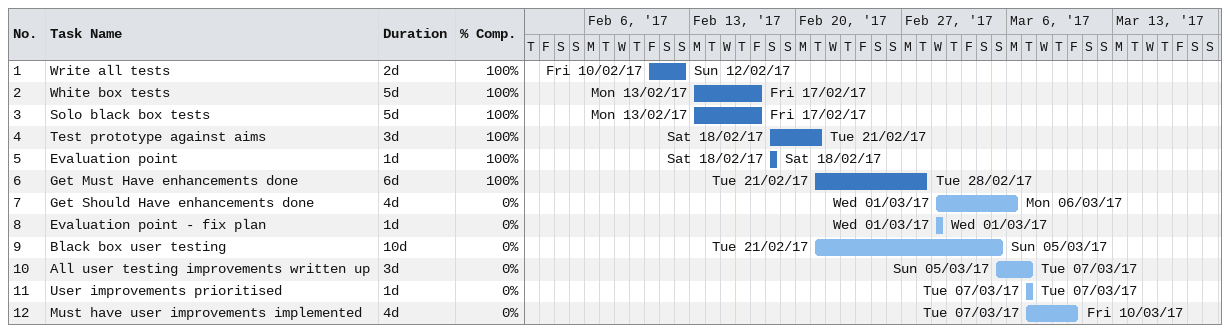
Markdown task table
| ID | Task | Duration | Start | Finish | % complete |
|---|---|---|---|---|---|
| 1 | Write all tests | 2d | 2017-02-10 | 2017-02-12 | 100 |
| 2 | White box tests | 5d | 2017-02-13 | 2017-02-17 | 100 |
| 3 | Solo black box tests | 5d | 2017-02-13 | 2017-02-17 | 100 |
| 4 | Test prototype against aims | 3d | 2017-02-18 | 2017-02-21 | 100 |
| 5 | Evaluation point | 1d | 2017-02-18 | 2017-02-18 | 100 |
| 6 | Get Must Have enhancements done | 6d | 2017-02-21 | 2017-02-28 | 100 |
| 7 | Get Should Have enhancements done | 4d | 2017-03-01 | 2017-03-06 | 0 |
| 8 | Evaluation point - fix plan | 1d | 2017-03-01 | 2017-03-01 | 0 |
| 9 | Black box user testing | 10d | 2017-02-21 | 2017-03-05 | 0 |
| 10 | All user testing improvements written up | 3d | 2017-03-05 | 2017-03-07 | 0 |
| 11 | User improvements prioritised | 1d | 2017-03-07 | 2017-03-07 | 0 |
| 12 | Must have user improvements implemented | 4d | 2017-03-07 | 2017-03-10 | 0 |
